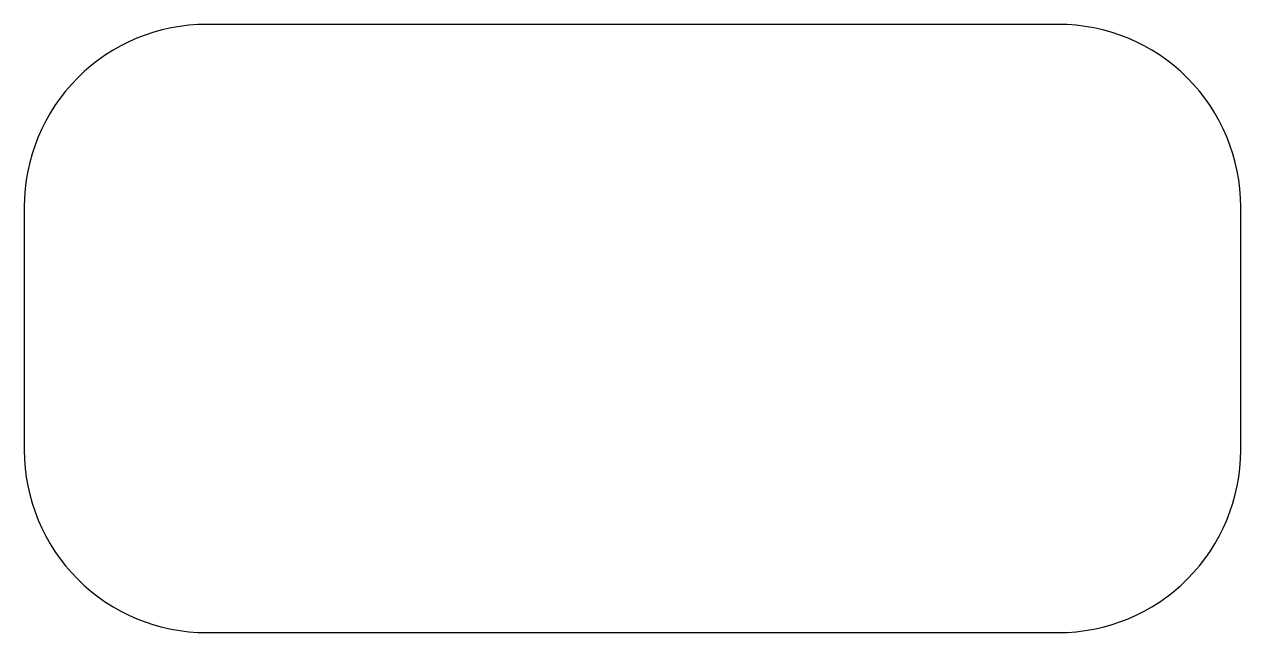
# Model space of a CAD drawing. Header units: millimetres. Extents: x 0 to 20, y 0 to 10.
import ezdxf

# ---------------------------------------------------------------- set-up
doc = ezdxf.new("R2010")
doc.units = ezdxf.units.MM
doc.layers.get('0').update_dxf_attribs({"lineweight": 25})

msp = doc.modelspace()

# ---------------------------------------------------------------- linework, layer by layer
at = {"flags": 128}
msp.add_lwpolyline([(17, 0, 0.414214), (20, 3), (20, 7, 0.414214), (17, 10), (3, 10, 0.414214), (0, 7), (0, 3, 0.414214), (3, 0)], format="xyb", close=True, dxfattribs=at)

doc.saveas('drawing.dxf')
